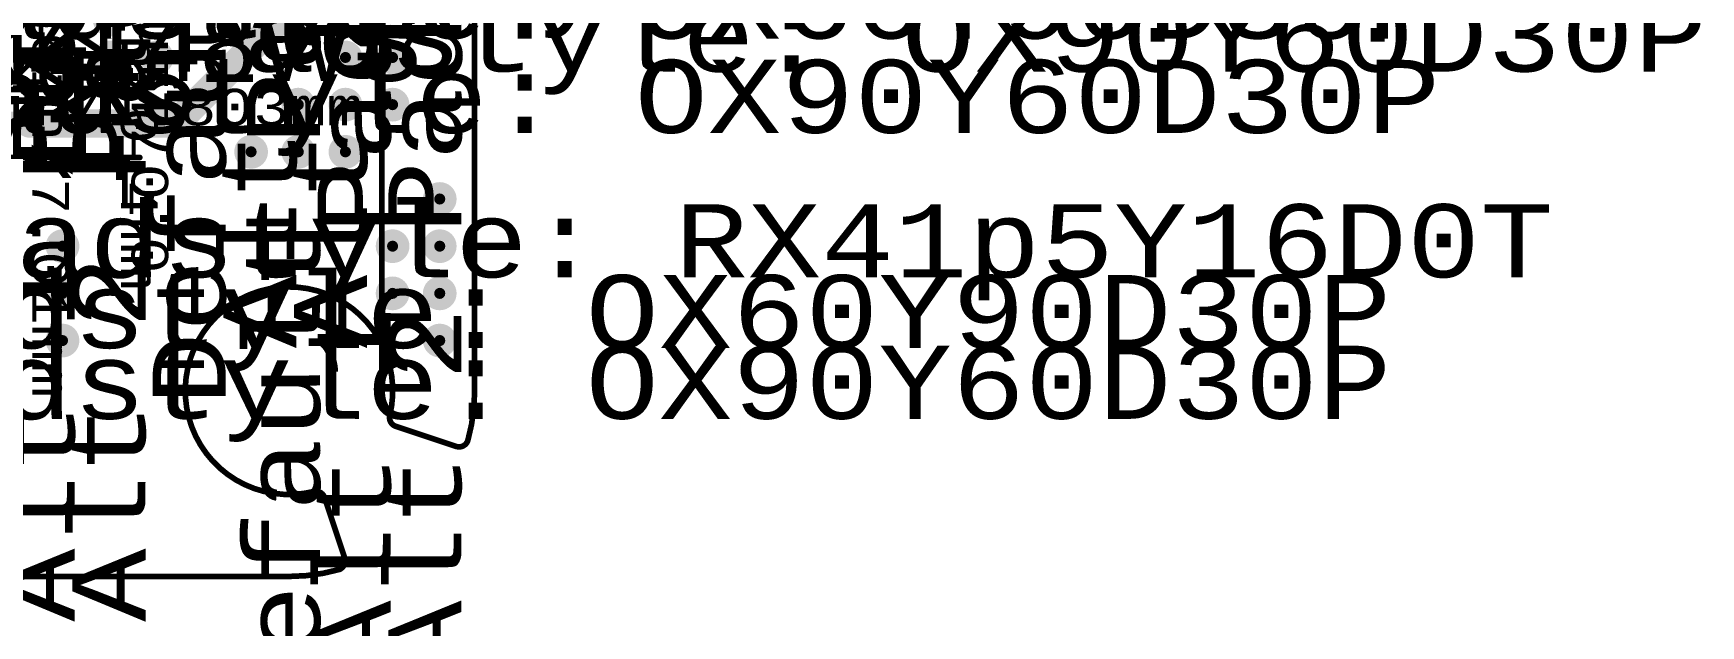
# Model space of a CAD drawing. Header units: inches. Extents: x -2.12 to 4.45, y -3.15 to 1.57.
# Drawn here: x 2.622 to 4.39, y -1.548 to -0.92 of the extents above; entities that cross this region are included whole.
import ezdxf

# ---------------------------------------------------------------- set-up
doc = ezdxf.new("R2010")
doc.units = ezdxf.units.IN
doc.header["$MEASUREMENT"] = 0
for name, color, linetype in [('Bottom', 5, 'Continuous'), ('Bottom Solder', 6, 'Continuous'), ('Dimension', 6, 'Continuous'), ('Document', 56, 'Continuous'), ('Keep-Out Layer', 6, 'Continuous'), ('Measures', 56, 'Continuous'), ('Top', 1, 'Continuous'), ('Top Overlay', 2, 'Continuous'), ('Top Solder', 216, 'Continuous'), ('Top Value', 56, 'Continuous'), ('tPlace', 56, 'Continuous'), ('Via Holes', 16, 'Continuous')]:
    doc.layers.add(name, color=color, linetype=linetype)
doc.styles.add('Arial', font='', dxfattribs={"height": 0.2})
doc.styles.add('Courier New', font='', dxfattribs={"height": 0.2})
doc.styles.get('Arial').set_extended_font_data('Arial')
doc.styles.get('Courier New').set_extended_font_data('Courier New')

# ---------------------------------------------------------------- blocks, each defined once
blk = doc.blocks.new('SOD323_NEX_L_3')
at = {"layer": 'Measures', "style": 'Courier New'}
for s, p in [('Default Padstyle: RX41p5Y16D0T', (-0.644, -0.333)), ('Alt 1 Padstyle: OX60Y90D30P', (-0.583, -0.408)), ('Alt 2 Padstyle: OX90Y60D30P', (-0.583, -0.483))]:
    blk.add_text(s, height=0.0775, dxfattribs=at).set_placement(p)
blk = doc.blocks.new('SOD323_NEX_L_8')
at = {"layer": 'Measures', "style": 'Courier New'}
for s, p in [('Alt 1 Padstyle: OX60Y90D30P', (-0.583, -0.408)), ('Alt 2 Padstyle: OX90Y60D30P', (-0.583, -0.483))]:
    blk.add_text(s, height=0.0775, dxfattribs=at).set_placement(p)
blk = doc.blocks.new('SOD323_NEX_L_9')
at = {"layer": 'Measures', "const_width": 0.006}
for points in [[(0.236, -0.076), (0.236, -0.026)], [(0.036, -0.126), (0.086, -0.126)]]:
    blk.add_lwpolyline(points, dxfattribs=at)
at = {"layer": 'Measures', "const_width": 0.003}
for points in [[(0.2345, -0.076, 1), (0.2375, -0.076, 1)], [(0.0845, -0.126, 1), (0.0875, -0.126, 1)]]:
    blk.add_lwpolyline(points, format="xyb", close=True, dxfattribs=at)
at = {"layer": 'Measures', "style": 'Courier New'}
for s, height, p in [('0.071in/1.803mm', 0.03875, (-0.159, -0.172)), ('Default Padstyle: RX41p5Y16D0T', 0.0775, (-0.644, -0.333)), ('Alt 1 Padstyle: OX60Y90D30P', 0.0775, (-0.583, -0.408)), ('Alt 2 Padstyle: OX90Y60D30P', 0.0775, (-0.583, -0.483))]:
    blk.add_text(s, height=height, dxfattribs=at).set_placement(p)
blk = doc.blocks.new('SOD323_NEX_L_10')
at = {"layer": 'Measures', "const_width": 0.006}
for points in [[(-0.036, 0), (-0.036, -0.126)], [(0.036, 0), (0.036, -0.126)], [(-0.086, -0.126), (-0.036, -0.126)], [(-0.046, -0.122), (-0.046, -0.132)], [(-0.046, -0.122), (-0.036, -0.126)], [(-0.036, -0.126), (-0.046, -0.132)], [(-0.036, -0.126), (-0.036, -0.142)], [(0.046, -0.122), (0.036, -0.126)], [(0.036, -0.126), (0.046, -0.132)], [(0.036, -0.126), (0.086, -0.126)], [(0.036, -0.126), (0.036, -0.142)], [(0.046, -0.122), (0.046, -0.132)]]:
    blk.add_lwpolyline(points, dxfattribs=at)
at = {"layer": 'Measures', "const_width": 0.003}
for points in [[(-0.0875, -0.126, 1), (-0.0845, -0.126, 1)], [(-0.0475, -0.122, 1), (-0.0445, -0.122, 1)], [(-0.0475, -0.122, 1), (-0.0445, -0.122, 1)], [(-0.0375, -0.126, 1), (-0.0345, -0.126, 1)], [(-0.0375, -0.126, 1), (-0.0345, -0.126, 1)], [(-0.0375, -0.126, 1), (-0.0345, -0.126, 1)], [(-0.0375, -0.126, 1), (-0.0345, -0.126, 1)], [(-0.0375, -0.126, 1), (-0.0345, -0.126, 1)], [(0.0345, -0.126, 1), (0.0375, -0.126, 1)], [(0.0345, -0.126, 1), (0.0375, -0.126, 1)], [(0.0345, -0.126, 1), (0.0375, -0.126, 1)], [(0.0345, -0.126, 1), (0.0375, -0.126, 1)], [(0.0345, -0.126, 1), (0.0375, -0.126, 1)], [(0.0445, -0.122, 1), (0.0475, -0.122, 1)], [(0.0445, -0.122, 1), (0.0475, -0.122, 1)], [(0.0845, -0.126, 1), (0.0875, -0.126, 1)], [(-0.0475, -0.132, 1), (-0.0445, -0.132, 1)], [(-0.0475, -0.132, 1), (-0.0445, -0.132, 1)], [(-0.0375, -0.142, 1), (-0.0345, -0.142, 1)], [(0.0345, -0.142, 1), (0.0375, -0.142, 1)], [(0.0445, -0.132, 1), (0.0475, -0.132, 1)], [(0.0445, -0.132, 1), (0.0475, -0.132, 1)]]:
    blk.add_lwpolyline(points, format="xyb", close=True, dxfattribs=at)
at = {"layer": 'tPlace', "const_width": 0.006}
for points in [[(-0.04, -0.02), (-0.04, -0.032)], [(-0.04, -0.032), (0.04, -0.032)], [(0.04, -0.021), (0.04, -0.032)]]:
    blk.add_lwpolyline(points, dxfattribs=at)
at = {"layer": 'tPlace', "const_width": 0.003}
for points in [[(-0.0415, -0.032, 1), (-0.0385, -0.032, 1)], [(-0.0415, -0.032, 1), (-0.0385, -0.032, 1)], [(0.0385, -0.032, 1), (0.0415, -0.032, 1)], [(0.0385, -0.032, 1), (0.0415, -0.032, 1)]]:
    blk.add_lwpolyline(points, format="xyb", close=True, dxfattribs=at)
at = {"layer": 'Measures', "style": 'Courier New'}
for s, height, p in [('0.071in/1.803mm', 0.03875, (-0.159, -0.172)), ('Default Padstyle: RX41p5Y16D0T', 0.0775, (-0.644, -0.333)), ('Alt 1 Padstyle: OX60Y90D30P', 0.0775, (-0.583, -0.408)), ('Alt 2 Padstyle: OX90Y60D30P', 0.0775, (-0.583, -0.483))]:
    blk.add_text(s, height=height, dxfattribs=at).set_placement(p)
blk = doc.blocks.new('SMD3225_3_2X2_5X0_7_MTC_L_110')
at = {"layer": 'Measures', "style": 'Courier New'}
for s, p in [('Alternate 1 Padstyle: OX60Y90D30P', (-0.712, -0.515)), ('Alternate 2 Padstyle: OX90Y60D30P', (-0.712, -0.615))]:
    blk.add_text(s, height=0.0775, dxfattribs=at).set_placement(p)
blk = doc.blocks.new('RP2040TR7_RPI_L_111')
at = {"layer": 'Measures', "style": 'Courier New'}
for s, p in [('0.02in/0.508mm', (-0.02, 0.262)), ('0.016in/0.4mm', (0.262, 0.082)), ('0.276in/7.01mm', (0.337, -0.012))]:
    blk.add_text(s, height=0.03875, dxfattribs=at).set_placement(p)
blk = doc.blocks.new('W25Q16JVUXIQ_WIN_L_112')
at = {"layer": 'Measures', "style": 'Courier New'}
for s, p in [('Alt 1 Padstyle: OX60Y90D30P', (-0.583, -0.59)), ('Alt 2 Padstyle: OX90Y60D30P', (-0.583, -0.65))]:
    blk.add_text(s, height=0.0775, dxfattribs=at).set_placement(p)

msp = doc.modelspace()

# ---------------------------------------------------------------- hatches: boundary and pattern name
at = {"layer": 'Bottom'}
h = msp.add_hatch(color=5, dxfattribs=at)
edge = h.paths.add_edge_path()
edge.add_arc((2.7028, -0.94561), 0.013905, 0, 360)
h = msp.add_hatch(color=5, dxfattribs=at)
edge = h.paths.add_edge_path()
edge.add_arc((2.7528, -0.94561), 0.013905, 0, 360)
h = msp.add_hatch(color=5, dxfattribs=at)
edge = h.paths.add_edge_path()
edge.add_arc((2.9528, -0.94561), 0.013905, 0, 360)
h = msp.add_hatch(color=5, dxfattribs=at)
edge = h.paths.add_edge_path()
edge.add_arc((3.0028, -0.94561), 0.013905, 0, 360)
h = msp.add_hatch(color=5, dxfattribs=at)
edge = h.paths.add_edge_path()
edge.add_arc((2.9028, -0.99561), 0.013905, 0, 360)
h = msp.add_hatch(color=5, dxfattribs=at)
edge = h.paths.add_edge_path()
edge.add_arc((2.9528, -0.99561), 0.013905, 0, 360)
h = msp.add_hatch(color=5, dxfattribs=at)
edge = h.paths.add_edge_path()
edge.add_arc((3.0028, -0.99561), 0.013905, 0, 360)
h = msp.add_hatch(color=5, dxfattribs=at)
edge = h.paths.add_edge_path()
edge.add_arc((2.8528, -1.04561), 0.013905, 0, 360)
h = msp.add_hatch(color=5, dxfattribs=at)
edge = h.paths.add_edge_path()
edge.add_arc((2.9028, -1.04561), 0.013905, 0, 360)
h = msp.add_hatch(color=5, dxfattribs=at)
edge = h.paths.add_edge_path()
edge.add_arc((2.9528, -1.04561), 0.013905, 0, 360)
h = msp.add_hatch(color=5, dxfattribs=at)
edge = h.paths.add_edge_path()
edge.add_arc((3.0528, -1.09561), 0.013905, 0, 360)
h = msp.add_hatch(color=5, dxfattribs=at)
edge = h.paths.add_edge_path()
edge.add_arc((2.6528, -1.14561), 0.013905, 0, 360)
h = msp.add_hatch(color=5, dxfattribs=at)
edge = h.paths.add_edge_path()
edge.add_arc((3.0028, -1.14561), 0.013905, 0, 360)
h = msp.add_hatch(color=5, dxfattribs=at)
edge = h.paths.add_edge_path()
edge.add_arc((3.0528, -1.14561), 0.013905, 0, 360)
h = msp.add_hatch(color=5, dxfattribs=at)
edge = h.paths.add_edge_path()
edge.add_arc((2.6528, -1.19561), 0.013905, 0, 360)
h = msp.add_hatch(color=5, dxfattribs=at)
edge = h.paths.add_edge_path()
edge.add_arc((3.0028, -1.19561), 0.013905, 0, 360)
h = msp.add_hatch(color=5, dxfattribs=at)
edge = h.paths.add_edge_path()
edge.add_arc((3.0528, -1.19561), 0.013905, 0, 360)
h = msp.add_hatch(color=5, dxfattribs=at)
edge = h.paths.add_edge_path()
edge.add_arc((2.6528, -1.24561), 0.013905, 0, 360)
h = msp.add_hatch(color=5, dxfattribs=at)
edge = h.paths.add_edge_path()
edge.add_arc((3.0528, -1.24561), 0.013905, 0, 360)
at = {"layer": 'Bottom Solder'}
h = msp.add_hatch(color=6, dxfattribs=at)
edge = h.paths.add_edge_path()
edge.add_arc((2.7028, -0.90561), 0.017905, 0, 360)
h = msp.add_hatch(color=6, dxfattribs=at)
edge = h.paths.add_edge_path()
edge.add_arc((2.7028, -0.94561), 0.017905, 0, 360)
h = msp.add_hatch(color=6, dxfattribs=at)
edge = h.paths.add_edge_path()
edge.add_arc((2.7528, -0.94561), 0.017905, 0, 360)
h = msp.add_hatch(color=6, dxfattribs=at)
edge = h.paths.add_edge_path()
edge.add_arc((2.9528, -0.94561), 0.017905, 0, 360)
h = msp.add_hatch(color=6, dxfattribs=at)
edge = h.paths.add_edge_path()
edge.add_arc((3.0028, -0.94561), 0.017905, 0, 360)
h = msp.add_hatch(color=6, dxfattribs=at)
edge = h.paths.add_edge_path()
edge.add_arc((2.9028, -0.99561), 0.017905, 0, 360)
h = msp.add_hatch(color=6, dxfattribs=at)
edge = h.paths.add_edge_path()
edge.add_arc((2.9528, -0.99561), 0.017905, 0, 360)
h = msp.add_hatch(color=6, dxfattribs=at)
edge = h.paths.add_edge_path()
edge.add_arc((3.0028, -0.99561), 0.017905, 0, 360)
h = msp.add_hatch(color=6, dxfattribs=at)
edge = h.paths.add_edge_path()
edge.add_arc((2.8528, -1.04561), 0.017905, 0, 360)
h = msp.add_hatch(color=6, dxfattribs=at)
edge = h.paths.add_edge_path()
edge.add_arc((2.9028, -1.04561), 0.017905, 0, 360)
h = msp.add_hatch(color=6, dxfattribs=at)
edge = h.paths.add_edge_path()
edge.add_arc((2.9528, -1.04561), 0.017905, 0, 360)
h = msp.add_hatch(color=6, dxfattribs=at)
edge = h.paths.add_edge_path()
edge.add_arc((3.0528, -1.09561), 0.017905, 0, 360)
h = msp.add_hatch(color=6, dxfattribs=at)
edge = h.paths.add_edge_path()
edge.add_arc((2.6528, -1.14561), 0.017905, 0, 360)
h = msp.add_hatch(color=6, dxfattribs=at)
edge = h.paths.add_edge_path()
edge.add_arc((3.0028, -1.14561), 0.017905, 0, 360)
h = msp.add_hatch(color=6, dxfattribs=at)
edge = h.paths.add_edge_path()
edge.add_arc((3.0528, -1.14561), 0.017905, 0, 360)
h = msp.add_hatch(color=6, dxfattribs=at)
edge = h.paths.add_edge_path()
edge.add_arc((2.6528, -1.19561), 0.017905, 0, 360)
h = msp.add_hatch(color=6, dxfattribs=at)
edge = h.paths.add_edge_path()
edge.add_arc((3.0028, -1.19561), 0.017905, 0, 360)
h = msp.add_hatch(color=6, dxfattribs=at)
edge = h.paths.add_edge_path()
edge.add_arc((3.0528, -1.19561), 0.017905, 0, 360)
h = msp.add_hatch(color=6, dxfattribs=at)
edge = h.paths.add_edge_path()
edge.add_arc((2.6528, -1.24561), 0.017905, 0, 360)
h = msp.add_hatch(color=6, dxfattribs=at)
edge = h.paths.add_edge_path()
edge.add_arc((3.0528, -1.24561), 0.017905, 0, 360)
at = {"layer": 'Top'}
h = msp.add_hatch(color=1, dxfattribs=at)
edge = h.paths.add_edge_path()
edge.add_arc((2.7028, -0.94561), 0.013905, 0, 360)
h = msp.add_hatch(color=1, dxfattribs=at)
edge = h.paths.add_edge_path()
edge.add_arc((2.7528, -0.94561), 0.013905, 0, 360)
h = msp.add_hatch(color=1, dxfattribs=at)
edge = h.paths.add_edge_path()
edge.add_arc((2.9528, -0.94561), 0.013905, 0, 360)
h = msp.add_hatch(color=1, dxfattribs=at)
edge = h.paths.add_edge_path()
edge.add_arc((3.0028, -0.94561), 0.013905, 0, 360)
h = msp.add_hatch(color=1, dxfattribs=at)
edge = h.paths.add_edge_path()
edge.add_arc((2.9028, -0.99561), 0.013905, 0, 360)
h = msp.add_hatch(color=1, dxfattribs=at)
edge = h.paths.add_edge_path()
edge.add_arc((2.9528, -0.99561), 0.013905, 0, 360)
h = msp.add_hatch(color=1, dxfattribs=at)
edge = h.paths.add_edge_path()
edge.add_arc((3.0028, -0.99561), 0.013905, 0, 360)
h = msp.add_hatch(color=1, dxfattribs=at)
edge = h.paths.add_edge_path()
edge.add_arc((2.8528, -1.04561), 0.013905, 0, 360)
h = msp.add_hatch(color=1, dxfattribs=at)
edge = h.paths.add_edge_path()
edge.add_arc((2.9028, -1.04561), 0.013905, 0, 360)
h = msp.add_hatch(color=1, dxfattribs=at)
edge = h.paths.add_edge_path()
edge.add_arc((2.9528, -1.04561), 0.013905, 0, 360)
h = msp.add_hatch(color=1, dxfattribs=at)
edge = h.paths.add_edge_path()
edge.add_arc((3.0528, -1.09561), 0.013905, 0, 360)
h = msp.add_hatch(color=1, dxfattribs=at)
edge = h.paths.add_edge_path()
edge.add_arc((2.6528, -1.14561), 0.013905, 0, 360)
h = msp.add_hatch(color=1, dxfattribs=at)
edge = h.paths.add_edge_path()
edge.add_arc((3.0028, -1.14561), 0.013905, 0, 360)
h = msp.add_hatch(color=1, dxfattribs=at)
edge = h.paths.add_edge_path()
edge.add_arc((3.0528, -1.14561), 0.013905, 0, 360)
h = msp.add_hatch(color=1, dxfattribs=at)
edge = h.paths.add_edge_path()
edge.add_arc((2.6528, -1.19561), 0.013905, 0, 360)
h = msp.add_hatch(color=1, dxfattribs=at)
edge = h.paths.add_edge_path()
edge.add_arc((3.0028, -1.19561), 0.013905, 0, 360)
h = msp.add_hatch(color=1, dxfattribs=at)
edge = h.paths.add_edge_path()
edge.add_arc((3.0528, -1.19561), 0.013905, 0, 360)
h = msp.add_hatch(color=1, dxfattribs=at)
edge = h.paths.add_edge_path()
edge.add_arc((2.6528, -1.24561), 0.013905, 0, 360)
h = msp.add_hatch(color=1, dxfattribs=at)
edge = h.paths.add_edge_path()
edge.add_arc((3.0528, -1.24561), 0.013905, 0, 360)
at = {"layer": 'Top Solder'}
h = msp.add_hatch(color=216, dxfattribs=at)
edge = h.paths.add_edge_path()
edge.add_arc((2.7028, -0.90561), 0.017905, 0, 360)
h = msp.add_hatch(color=216, dxfattribs=at)
edge = h.paths.add_edge_path()
edge.add_arc((2.7028, -0.94561), 0.017905, 0, 360)
h = msp.add_hatch(color=216, dxfattribs=at)
edge = h.paths.add_edge_path()
edge.add_arc((2.7528, -0.94561), 0.017905, 0, 360)
h = msp.add_hatch(color=216, dxfattribs=at)
edge = h.paths.add_edge_path()
edge.add_arc((2.9528, -0.94561), 0.017905, 0, 360)
h = msp.add_hatch(color=216, dxfattribs=at)
edge = h.paths.add_edge_path()
edge.add_arc((3.0028, -0.94561), 0.017905, 0, 360)
h = msp.add_hatch(color=216, dxfattribs=at)
edge = h.paths.add_edge_path()
edge.add_arc((2.9028, -0.99561), 0.017905, 0, 360)
h = msp.add_hatch(color=216, dxfattribs=at)
edge = h.paths.add_edge_path()
edge.add_arc((2.9528, -0.99561), 0.017905, 0, 360)
h = msp.add_hatch(color=216, dxfattribs=at)
edge = h.paths.add_edge_path()
edge.add_arc((3.0028, -0.99561), 0.017905, 0, 360)
h = msp.add_hatch(color=216, dxfattribs=at)
edge = h.paths.add_edge_path()
edge.add_arc((2.8528, -1.04561), 0.017905, 0, 360)
h = msp.add_hatch(color=216, dxfattribs=at)
edge = h.paths.add_edge_path()
edge.add_arc((2.9028, -1.04561), 0.017905, 0, 360)
h = msp.add_hatch(color=216, dxfattribs=at)
edge = h.paths.add_edge_path()
edge.add_arc((2.9528, -1.04561), 0.017905, 0, 360)
h = msp.add_hatch(color=216, dxfattribs=at)
edge = h.paths.add_edge_path()
edge.add_arc((3.0528, -1.09561), 0.017905, 0, 360)
h = msp.add_hatch(color=216, dxfattribs=at)
edge = h.paths.add_edge_path()
edge.add_arc((2.6528, -1.14561), 0.017905, 0, 360)
h = msp.add_hatch(color=216, dxfattribs=at)
edge = h.paths.add_edge_path()
edge.add_arc((3.0028, -1.14561), 0.017905, 0, 360)
h = msp.add_hatch(color=216, dxfattribs=at)
edge = h.paths.add_edge_path()
edge.add_arc((3.0528, -1.14561), 0.017905, 0, 360)
h = msp.add_hatch(color=216, dxfattribs=at)
edge = h.paths.add_edge_path()
edge.add_arc((2.6528, -1.19561), 0.017905, 0, 360)
h = msp.add_hatch(color=216, dxfattribs=at)
edge = h.paths.add_edge_path()
edge.add_arc((3.0028, -1.19561), 0.017905, 0, 360)
h = msp.add_hatch(color=216, dxfattribs=at)
edge = h.paths.add_edge_path()
edge.add_arc((3.0528, -1.19561), 0.017905, 0, 360)
h = msp.add_hatch(color=216, dxfattribs=at)
edge = h.paths.add_edge_path()
edge.add_arc((2.6528, -1.24561), 0.017905, 0, 360)
h = msp.add_hatch(color=216, dxfattribs=at)
edge = h.paths.add_edge_path()
edge.add_arc((3.0528, -1.24561), 0.017905, 0, 360)
at = {"layer": 'Via Holes'}
h = msp.add_hatch(color=7, dxfattribs=at)
edge = h.paths.add_edge_path()
edge.add_arc((2.7028, -0.94561), 0.005905, 0, 360)
h = msp.add_hatch(color=7, dxfattribs=at)
edge = h.paths.add_edge_path()
edge.add_arc((2.7528, -0.94561), 0.005905, 0, 360)
h = msp.add_hatch(color=7, dxfattribs=at)
edge = h.paths.add_edge_path()
edge.add_arc((2.9528, -0.94561), 0.005905, 0, 360)
h = msp.add_hatch(color=7, dxfattribs=at)
edge = h.paths.add_edge_path()
edge.add_arc((3.0028, -0.94561), 0.005905, 0, 360)
h = msp.add_hatch(color=7, dxfattribs=at)
edge = h.paths.add_edge_path()
edge.add_arc((2.9028, -0.99561), 0.005905, 0, 360)
h = msp.add_hatch(color=7, dxfattribs=at)
edge = h.paths.add_edge_path()
edge.add_arc((2.9528, -0.99561), 0.005905, 0, 360)
h = msp.add_hatch(color=7, dxfattribs=at)
edge = h.paths.add_edge_path()
edge.add_arc((3.0028, -0.99561), 0.005905, 0, 360)
h = msp.add_hatch(color=7, dxfattribs=at)
edge = h.paths.add_edge_path()
edge.add_arc((2.8528, -1.04561), 0.005905, 0, 360)
h = msp.add_hatch(color=7, dxfattribs=at)
edge = h.paths.add_edge_path()
edge.add_arc((2.9028, -1.04561), 0.005905, 0, 360)
h = msp.add_hatch(color=7, dxfattribs=at)
edge = h.paths.add_edge_path()
edge.add_arc((2.9528, -1.04561), 0.005905, 0, 360)
h = msp.add_hatch(color=7, dxfattribs=at)
edge = h.paths.add_edge_path()
edge.add_arc((3.0528, -1.09561), 0.005905, 0, 360)
h = msp.add_hatch(color=7, dxfattribs=at)
edge = h.paths.add_edge_path()
edge.add_arc((2.6528, -1.14561), 0.005905, 0, 360)
h = msp.add_hatch(color=7, dxfattribs=at)
edge = h.paths.add_edge_path()
edge.add_arc((3.0028, -1.14561), 0.005905, 0, 360)
h = msp.add_hatch(color=7, dxfattribs=at)
edge = h.paths.add_edge_path()
edge.add_arc((3.0528, -1.14561), 0.005905, 0, 360)
h = msp.add_hatch(color=7, dxfattribs=at)
edge = h.paths.add_edge_path()
edge.add_arc((2.6528, -1.19561), 0.005905, 0, 360)
h = msp.add_hatch(color=7, dxfattribs=at)
edge = h.paths.add_edge_path()
edge.add_arc((3.0028, -1.19561), 0.005905, 0, 360)
h = msp.add_hatch(color=7, dxfattribs=at)
edge = h.paths.add_edge_path()
edge.add_arc((3.0528, -1.19561), 0.005905, 0, 360)
h = msp.add_hatch(color=7, dxfattribs=at)
edge = h.paths.add_edge_path()
edge.add_arc((2.6528, -1.24561), 0.005905, 0, 360)
h = msp.add_hatch(color=7, dxfattribs=at)
edge = h.paths.add_edge_path()
edge.add_arc((3.0528, -1.24561), 0.005905, 0, 360)

# ---------------------------------------------------------------- linework, layer by layer
at = {"layer": 'Dimension', "const_width": 0.006}
for points in [[(3.08981, -1.29876), (3.08981, 0.07919)], [(2.78859, -1.26399), (2.79202, -1.25503)], [(3.00627, -1.33651), (3.07013, -1.35778)], [(3.08247, -1.35188), (3.0825, -1.35189)], [(2.93071, -1.41207), (2.95198, -1.47594)], [(2.94682, -1.48796), (2.94688, -1.48808)], [(-0.65035, -1.49561), (2.89296, -1.49561)]]:
    msp.add_lwpolyline(points, dxfattribs=at)
for points in [[(2.79202, -1.25503, -0.91866896), (2.99982, -1.32483)], [(2.91903, -1.40563, -0.58984167), (2.78859, -1.26399)], [(3.08981, -1.29876, -0.06842917), (3.0825, -1.35189)], [(3.00627, -1.33651, -0.39033315), (2.99982, -1.32483)], [(3.08247, -1.35188, -0.40399577), (3.07013, -1.35778)], [(2.91903, -1.40563, -0.39032461), (2.93071, -1.41207)], [(2.94688, -1.48808, -0.06947564), (2.89296, -1.49561)], [(2.95198, -1.47594, -0.38032828), (2.94682, -1.48796)]]:
    msp.add_lwpolyline(points, format="xyb", dxfattribs=at)
at = {"layer": 'Dimension', "const_width": 0.003}
for points in [[(2.79052, -1.25503, 1), (2.79352, -1.25503, 1)], [(2.79052, -1.25503, 1), (2.79352, -1.25503, 1)], [(2.78709, -1.26399, 1), (2.79009, -1.26399, 1)], [(2.78709, -1.26399, 1), (2.79009, -1.26399, 1)], [(3.08831, -1.29876, 1), (3.09131, -1.29876, 1)], [(3.08831, -1.29876, 1), (3.09131, -1.29876, 1)], [(2.99832, -1.32483, 1), (3.00132, -1.32483, 1)], [(2.99832, -1.32483, 1), (3.00132, -1.32483, 1)], [(3.00477, -1.33651, 1), (3.00777, -1.33651, 1)], [(3.00477, -1.33651, 1), (3.00777, -1.33651, 1)], [(3.06863, -1.35778, 1), (3.07163, -1.35778, 1)], [(3.06863, -1.35778, 1), (3.07163, -1.35778, 1)], [(3.08097, -1.35188, 1), (3.08397, -1.35188, 1)], [(3.08097, -1.35188, 1), (3.08397, -1.35188, 1)], [(3.081, -1.35189, 1), (3.084, -1.35189, 1)], [(3.081, -1.35189, 1), (3.084, -1.35189, 1)], [(2.91753, -1.40563, 1), (2.92053, -1.40563, 1)], [(2.91753, -1.40563, 1), (2.92053, -1.40563, 1)], [(2.92921, -1.41207, 1), (2.93221, -1.41207, 1)], [(2.92921, -1.41207, 1), (2.93221, -1.41207, 1)], [(2.94532, -1.48796, 1), (2.94832, -1.48796, 1)], [(2.94532, -1.48796, 1), (2.94832, -1.48796, 1)], [(2.94538, -1.48808, 1), (2.94838, -1.48808, 1)], [(2.94538, -1.48808, 1), (2.94838, -1.48808, 1)], [(2.95048, -1.47594, 1), (2.95348, -1.47594, 1)], [(2.95048, -1.47594, 1), (2.95348, -1.47594, 1)], [(2.89146, -1.49561, 1), (2.89446, -1.49561, 1)], [(2.89146, -1.49561, 1), (2.89446, -1.49561, 1)]]:
    msp.add_lwpolyline(points, format="xyb", close=True, dxfattribs=at)
at = {"layer": 'Document', "const_width": 0.006}
msp.add_lwpolyline([(2.99138, -1.29876), (2.99138, 0.11856)], dxfattribs=at)
at = {"layer": 'Document', "const_width": 0.003}
msp.add_lwpolyline([(2.98988, -1.29876, 1), (2.99288, -1.29876, 1)], format="xyb", close=True, dxfattribs=at)
at = {"layer": 'Keep-Out Layer', "const_width": 0.006}
for points in [[(3.08981, -1.29876), (3.08981, 0.07919)], [(2.78859, -1.26399), (2.79202, -1.25503)], [(3.00627, -1.33651), (3.07013, -1.35778)], [(3.08247, -1.35188), (3.0825, -1.35189)], [(2.93071, -1.41207), (2.95198, -1.47594)], [(2.94682, -1.48796), (2.94688, -1.48808)], [(-0.65035, -1.49561), (2.89296, -1.49561)]]:
    msp.add_lwpolyline(points, dxfattribs=at)
for points in [[(2.79202, -1.25503, -0.91866896), (2.99982, -1.32483)], [(2.91903, -1.40563, -0.58984167), (2.78859, -1.26399)], [(3.08981, -1.29876, -0.06842917), (3.0825, -1.35189)], [(3.00627, -1.33651, -0.39033315), (2.99982, -1.32483)], [(3.08247, -1.35188, -0.40399577), (3.07013, -1.35778)], [(2.91903, -1.40563, -0.39032461), (2.93071, -1.41207)], [(2.94688, -1.48808, -0.06947564), (2.89296, -1.49561)], [(2.95198, -1.47594, -0.38032828), (2.94682, -1.48796)]]:
    msp.add_lwpolyline(points, format="xyb", dxfattribs=at)
at = {"layer": 'Keep-Out Layer', "const_width": 0.003}
for points in [[(2.79052, -1.25503, 1), (2.79352, -1.25503, 1)], [(2.79052, -1.25503, 1), (2.79352, -1.25503, 1)], [(2.78709, -1.26399, 1), (2.79009, -1.26399, 1)], [(2.78709, -1.26399, 1), (2.79009, -1.26399, 1)], [(3.08831, -1.29876, 1), (3.09131, -1.29876, 1)], [(3.08831, -1.29876, 1), (3.09131, -1.29876, 1)], [(2.99832, -1.32483, 1), (3.00132, -1.32483, 1)], [(2.99832, -1.32483, 1), (3.00132, -1.32483, 1)], [(3.00477, -1.33651, 1), (3.00777, -1.33651, 1)], [(3.00477, -1.33651, 1), (3.00777, -1.33651, 1)], [(3.06863, -1.35778, 1), (3.07163, -1.35778, 1)], [(3.06863, -1.35778, 1), (3.07163, -1.35778, 1)], [(3.08097, -1.35188, 1), (3.08397, -1.35188, 1)], [(3.08097, -1.35188, 1), (3.08397, -1.35188, 1)], [(3.081, -1.35189, 1), (3.084, -1.35189, 1)], [(3.081, -1.35189, 1), (3.084, -1.35189, 1)], [(2.91753, -1.40563, 1), (2.92053, -1.40563, 1)], [(2.91753, -1.40563, 1), (2.92053, -1.40563, 1)], [(2.92921, -1.41207, 1), (2.93221, -1.41207, 1)], [(2.92921, -1.41207, 1), (2.93221, -1.41207, 1)], [(2.94532, -1.48796, 1), (2.94832, -1.48796, 1)], [(2.94532, -1.48796, 1), (2.94832, -1.48796, 1)], [(2.94538, -1.48808, 1), (2.94838, -1.48808, 1)], [(2.94538, -1.48808, 1), (2.94838, -1.48808, 1)], [(2.95048, -1.47594, 1), (2.95348, -1.47594, 1)], [(2.95048, -1.47594, 1), (2.95348, -1.47594, 1)], [(2.89146, -1.49561, 1), (2.89446, -1.49561, 1)], [(2.89146, -1.49561, 1), (2.89446, -1.49561, 1)]]:
    msp.add_lwpolyline(points, format="xyb", close=True, dxfattribs=at)
at = {"layer": 'Top'}
for points, const_width in [([(2.63002, -0.94014), (2.63002, -0.88881)], 0.005), ([(2.7728, -1.01561), (2.8878, -0.90061)], 0.03), ([(2.5928, -0.97736), (2.63002, -0.94014)], 0.005), ([(2.5528, -1.01561), (2.6178, -1.01561)], 0.025), ([(2.6178, -1.01561), (2.7728, -1.01561)], 0.03)]:
    msp.add_lwpolyline(points, dxfattribs=dict(at, const_width=const_width))
for points, const_width in [([(2.62877, -0.94014, 1), (2.63127, -0.94014, 1)], 0.0025), ([(2.62877, -0.94014, 1), (2.63127, -0.94014, 1)], 0.0025), ([(2.6103, -1.01561, 1), (2.6253, -1.01561, 1)], 0.015), ([(2.61155, -1.01561, 1), (2.62405, -1.01561, 1)], 0.0125), ([(2.7653, -1.01561, 1), (2.7803, -1.01561, 1)], 0.015), ([(2.7653, -1.01561, 1), (2.7803, -1.01561, 1)], 0.015)]:
    msp.add_lwpolyline(points, format="xyb", close=True, dxfattribs=dict(at, const_width=const_width))

# ---------------------------------------------------------------- block references
for name, p, rotation in [('SOD323_NEX_L_3', (2.4928, -0.67061), 90), ('SOD323_NEX_L_8', (2.2578, -0.96061), 90), ('SOD323_NEX_L_10', (2.5928, -1.01561), 90), ('RP2040TR7_RPI_L_111', (2.6328, -0.42561), 270)]:
    msp.add_blockref(name, p, dxfattribs=dict(rotation=rotation))
for name, p in [('W25Q16JVUXIQ_WIN_L_112', (2.8828, -0.31061)), ('SMD3225_3_2X2_5X0_7_MTC_L_110', (2.2628, -0.41061)), ('SOD323_NEX_L_9', (2.5478, -0.84561))]:
    msp.add_blockref(name, p)

# ---------------------------------------------------------------- texts
at = {"layer": 'Top Overlay', "style": 'Arial'}
msp.add_text('D4', height=0.0775, rotation=90, dxfattribs=at).set_placement((2.6778, -1.05961))
msp.add_text('R5', height=0.0775, dxfattribs=at).set_placement((2.656256, -1.016114))
at = {"layer": 'Top Value', "style": 'Arial'}
msp.add_text('1N4148WS', height=0.0775, rotation=90, dxfattribs=at).set_placement((2.7178, -1.08361))
msp.add_text('1N4148WS', height=0.0775, dxfattribs=at).set_placement((2.4798, -0.97061))

doc.saveas('drawing.dxf')
